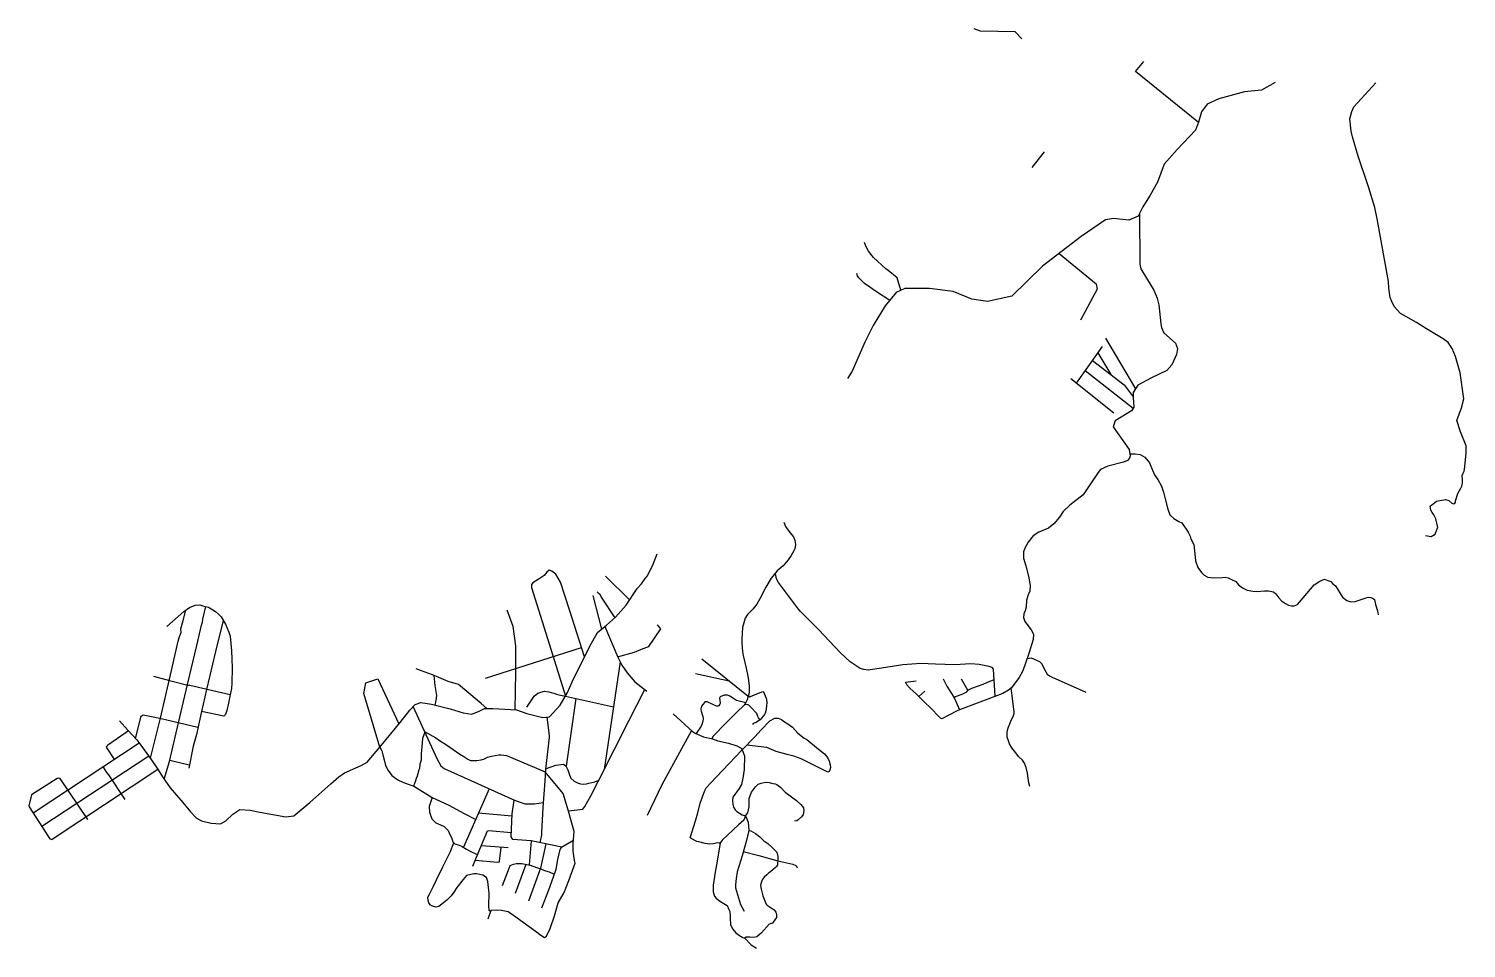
# Model space of a CAD drawing. Header units: millimetres. Extents: x 335238 to 340737, y 7369216 to 7372735.
import ezdxf

# ---------------------------------------------------------------- set-up
doc = ezdxf.new("R2010")
doc.units = ezdxf.units.MM
for name, color, linetype in [('AVENIDA VITOR BRECHERET - 30_12_20 - etapa 02 - DJI_0023', 7, 'Continuous'), ('AVENIDA ÂNGEKO DEMACHI - 30_12_20 - etapa 01 - DJI_0004', 7, 'Continuous'), ('ESTRADA GALVÃO - 30_12_20 - etapa 01  - DJI_0028', 7, 'Continuous'), ('ESTRADA GALVÃO BUENO - etapa 02 - DJI_0001 - DJI_0002', 7, 'Continuous'), ('ESTRADA JOSÉ MOURA - 30_12_20 - etapa 01 - DJI_0041', 7, 'Continuous'), ('ESTRADA MARCO POLO - 30_12_20 - etapa 01 - DJI_0031 - DJI_0032 - DJI_0033', 7, 'Continuous'), ('IRMÃ DOROTHY STANG - 30_12_20 - DJI_0136 - etapa 03', 7, 'Continuous'), ('MARIA ENCARNAÇÃO NUTE - 30_12_20 - etapa 04 - DJI_0032', 7, 'Continuous'), ('MCT - AVENIDA VENÂNCIA TOMÁS DE AQUINO', 7, 'Continuous'), ('MCT - RUA BOA VISTA', 7, 'Continuous'), ('MCT - RUA CANADÁ', 7, 'Continuous'), ('MCT - RUA JOÃO ANTUNES', 7, 'Continuous'), ('MCT - RUA NOVA YORQUE', 7, 'Continuous'), ('MCT - RUA PARAÍBA', 7, 'Continuous'), ('MCT - RUA TIBAGI', 7, 'Continuous'), ('MCT - TV. DAS GOIABEIRAS', 7, 'Continuous'), ('MCT - ÚNA', 7, 'Continuous'), ('PASSAGEM INÊS DE ARAÚJO - 30_12_20 - etapa 01 - DJI_0038', 7, 'Continuous'), ('RUA ACRE - 31_12_20 - MAVIC - DJI_0161', 7, 'Continuous'), ('RUA ACRISIATAS - 30_12_20 - etapa 04 - DJI_0013', 7, 'Continuous'), ('RUA AMABILE MASSINI ORTEGA - 30_12_20 - etapa 04 - DJI_0004', 7, 'Continuous'), ('RUA AMÁBILE GRASIOTIN GRASSIOTTO - 30_12_20 - etapa 02 - DJI_0017', 7, 'Continuous'), ('RUA ANITA MALFATTI - 30_12_20 - etapa 02 - DJI_0019', 7, 'Continuous'), ('RUA ANTONIA MARIA SALATIEL - 30_12_20 - etapa 01 - DJI_0009', 7, 'Continuous'), ('RUA ARACATI - 30_12_20 - etapa 02 - DJI_0022', 7, 'Continuous'), ('RUA ASSUMPTA SABATINI ROSSI - 30_12_20 - etapa 01 - DJI_0024', 7, 'Continuous'), ('RUA AUGUSTO VENTURINI - 30_12_20 - etapa 01 - DJI_0039', 7, 'Continuous'), ('RUA BELA VISTA - 30_12_20 - etapa 03 - DJI_0120 - DJI_0123', 7, 'Continuous'), ('RUA CANAÃ - 30_12_20 - etapa 04 - DJI_0012', 7, 'Continuous'), ('RUA CAPIVARI - 30_12_20 - etapa 03 - DJI_0141', 7, 'Continuous'), ('RUA CARMEN MIRANDA - 30_12_20 - etapa 02 - DJI_0021', 7, 'Continuous'), ('RUA CASSIANO RICARDO - 30_12_20 - etapa 03 - DJI_0139', 7, 'Continuous'), ('RUA CEARÁ MIRIM - 31_12_20 - MAVIC - DJI_0153', 7, 'Continuous'), ('RUA CORREIA - 30_12_20 - etapa 03 - DJI_0115', 7, 'Continuous'), ('RUA COTEGIPE - 31_12_20 - MAVIC - DJI_0147', 7, 'Continuous'), ('RUA CURITIBA - 30_12_20 - etapa 03 - DJI_0117', 7, 'Continuous'), ('RUA DA FONTE - 30_12_20 - etapa 03 - DJI_0118', 7, 'Continuous'), ('RUA DAS AROEIRAS - 30_12_20 - etapa 04 - DJI_0031 - DJI_0032 - DJI_0033', 7, 'Continuous'), ('RUA DEOCLÉCIO ALVES MOREIRA - 31_12_20 - MAVIC - DJI_0158', 7, 'Continuous'), ('RUA DO SOL NASCENTE - 30_12_20 - etapa 03 - DJI_0121', 7, 'Continuous'), ('RUA DUAS PITANGUEIRAS - 30_12_20 - etapa 04 - DJI_0030', 7, 'Continuous'), ('RUA FERNANDO PESSOA - 30_12_20 - etapa 03 - DJI_0138', 7, 'Continuous'), ('RUA FLORESTAL - 31_12_20 - MAVIC - DJI_0159', 7, 'Continuous'), ('RUA FLÓRIDA - 30_12_20 - etapa 03 - DJI_0128', 7, 'Continuous'), ('RUA FRANCISCO AFONSO RIGUEIRA - 30_12_20 - etapa 04 - DJI_0029', 7, 'Continuous'), ('RUA GALATAS - 30_12_20 - etapa 04 - DJI_0011', 7, 'Continuous'), ('RUA GINÉS GONSALES - 30_12_20  - etapa 04 - DJI_0027', 7, 'Continuous'), ('RUA GIUSEPPE VENTURINE - 30_12_20 - etapa 01 - DJI_0020', 7, 'Continuous'), ('RUA GOIÂNIA - 31_12_20 - MAVIC - DJI_0151', 7, 'Continuous'), ('RUA GUARAPUAVA - 30_12_20 - etapa 03 - DJI_0123', 7, 'Continuous'), ('RUA GÁLATAS ( 2) - 30_12_20 - etapa 04 - DJI_0016', 7, 'Continuous'), ('RUA GÊNESIS - 30_12_20 - etapa 04 - DJI_0010', 7, 'Continuous'), ('RUA IRATI - 30_12_20 - etapa 03 - DJI_0112', 7, 'Continuous'), ('RUA ITAIPÚ - 31_12_20 - MAVIC - DJI_0150', 7, 'Continuous'), ('RUA ITARANÉ - 30_12_20 - etapa 03 - DJI_0116', 7, 'Continuous'), ('RUA JANDIR CARVALHO LANES - 30_12_20 - etapa 04 - DJI_0033', 7, 'Continuous'), ('RUA JOANA SANTANA - 30_12_20 - etapa 03 - DJI_0135', 7, 'Continuous'), ('RUA JOSÉ CARDOSO - 30_12_20 - etapa 04 - DJI_0003', 7, 'Continuous'), ('RUA JOSÉ DE OLIVEIRA - 30_12_20 - etapa 02 - DJI_0020', 7, 'Continuous'), ('RUA JOSÉ MARTINS FERNANDES - 31_12_20 - MAVIC - DJI_0162', 7, 'Continuous'), ('RUA JOÃO SALDANHA - 30_12_20 - etapa 04 - DJI_0005', 7, 'Continuous'), ('RUA JURUÁ - 31_12_20 - MAVIC - DJI_0160', 7, 'Continuous'), ('RUA JÚPITER - 30_12_20 - etapa 01 - DJI_0037', 7, 'Continuous'), ('RUA LOS ANGELES - 30_12_20 - etapa 03 - DJI_0129', 7, 'Continuous'), ('RUA LUÍS VAZ DE CAMÕES - 30_12_20 - etapa 03 - DJI_0134', 7, 'Continuous'), ('RUA MANAUS - 31_12_20 - MAVIC - DJI_0154 - DJI_155', 7, 'Continuous'), ('RUA MARICÁ - 30_12_20 - etapa 03 - DJI_0142', 7, 'Continuous'), ('RUA MARINGÁ - 30_12_20 - etapa 03 - DJI_0119', 7, 'Continuous'), ('RUA MARTE - 30_12_20 - etapa 01 - DJI_0034', 7, 'Continuous'), ('RUA MATO GROSSO - 31_12_20 - MAVIC - DJI_0148', 7, 'Continuous'), ('RUA MERCÚRIO - 30_12_20 - etapa 01 - DJI_0035', 7, 'Continuous'), ('RUA MIAMI - 30_12_20 - etapa 03 - DJI_0130', 7, 'Continuous'), ('RUA MIRACEMA -30_12_20 - DJI_0141 - etapa 03', 7, 'Continuous'), ('RUA NETUNO - 30_12_20 - etapa 01 - DJI_0036', 7, 'Continuous'), ('RUA NITERÓI - 30_12_20 - etapa 03 - DJI_0140', 7, 'Continuous'), ('RUA OCTAVIO EDGAR DE OLIVEIRA - 30_12_20 - etapa 04 - DJI_0007', 7, 'Continuous'), ('RUA PABLO NERUDA  -30_12_20 - etapa 02 - DJI_0018', 7, 'Continuous'), ('RUA PARANAGUÁ - 30_12_20 - etapa 03 - DJI_0125', 7, 'Continuous'), ('RUA PAULO MORANDO - 30_12_20 - etapa 04 - DJI_0008', 7, 'Continuous'), ('RUA PONTA GROSSA - 30_12_20 - etapa 03 - DJI_0122', 7, 'Continuous'), ('RUA PROFESSOR CLAUDEMIR GOMES DO VALE - 30_12_20 - etapa 04 - DJI_0006', 7, 'Continuous'), ('RUA ROMANOS - 30_12_20 - etapa 04 - DJI_0014', 7, 'Continuous'), ('RUA RUBENS MARTINS - 30_12_20 - etapa 04 - DJI_0009', 7, 'Continuous'), ('RUA SALMOS - 30_12_20 - etapa 04 - DJI_0017', 7, 'Continuous'), ('RUA SERVIDÃO PARTICULAR - 30_12_20 - etapa 01 - DJI_0029', 7, 'Continuous'), ('RUA SIMON BOLIVAR - 31_12_20 - MAVIC - DJI_0157', 7, 'Continuous'), ('RUA TAVÁRES - 30_12_20 - etapa 03 - DJI_0114', 7, 'Continuous'), ('RUA VÊNUS - 30_12_20 - etapa 01 - DJI_0040', 7, 'Continuous'), ('RUA ZURIQUE - 30_12_20 - etapa 03 - DJI_0131', 7, 'Continuous'), ('RUA ÚNA - 30_12_20 - etapa 03 -  DJI_0113', 7, 'Continuous'), ('TV SOSSEGO - 30_12_20 - etapa 01 - DJI_0030', 7, 'Continuous')]:
    doc.layers.add(name, color=color, linetype=linetype)

msp = doc.modelspace()

# ---------------------------------------------------------------- linework, layer by layer
at = {"layer": 'AVENIDA VITOR BRECHERET - 30_12_20 - etapa 02 - DJI_0023'}
msp.add_lwpolyline([(337290.7, 7370180.3), (337474.7, 7370139.3)], dxfattribs=at)
at = {"layer": 'AVENIDA ÂNGEKO DEMACHI - 30_12_20 - etapa 01 - DJI_0004'}
msp.add_lwpolyline([(340581.8, 7370794.7), (340602.5, 7370790.9), (340618.2, 7370800.2), (340627.7, 7370824), (340628.7, 7370826.4), (340620.7, 7370859.1), (340613.1, 7370874.4), (340606.8, 7370883.6), (340602.1, 7370892.2), (340599.2, 7370907.3), (340600.4, 7370909.1), (340603.8, 7370911.7), (340623.3, 7370926.7), (340637.6, 7370929.5), (340657.6, 7370933.2), (340670.5, 7370929.8), (340682.6, 7370918.9), (340689.6, 7370916.2), (340693.3, 7370918.9), (340695.6, 7370922.4), (340696.4, 7370927.5), (340705, 7370956.6), (340716.7, 7370975.9), (340720.6, 7370983.6), (340721.2, 7370989.2), (340722.3, 7370996.6), (340722.9, 7371008.1), (340721.9, 7371025.2), (340725.9, 7371033.9), (340729.3, 7371041), (340730.8, 7371047.5), (340737.1, 7371110.2), (340737.1, 7371137.8), (340715, 7371192.1), (340700.5, 7371234.9), (340718.7, 7371284.1), (340727.5, 7371317.7), (340713.9, 7371417.5), (340696.4, 7371479.8), (340683.5, 7371510.3), (340668, 7371534.1), (340648.2, 7371547.7), (340585.1, 7371586.5), (340547.2, 7371610.9), (340486.1, 7371645.3), (340461.4, 7371671.2), (340452.1, 7371691), (340446.7, 7371705.8), (340441.6, 7371741.5), (340439.9, 7371767.4), (340397.3, 7372001.4), (340387.1, 7372050.7), (340363.7, 7372129.5), (340323.9, 7372247.3), (340302.6, 7372320.7), (340296.4, 7372342.9), (340292.1, 7372390.4), (340299.6, 7372417.6), (340307.5, 7372436.3), (340391.7, 7372527.1)], dxfattribs=at)
at = {"layer": 'ESTRADA GALVÃO - 30_12_20 - etapa 01  - DJI_0028'}
for points in [[(339487, 7372027.6), (339482.2, 7372017.9), (339446.7, 7372001.8), (339387.8, 7372008.5), (339357.2, 7372003.7), (339264.5, 7371939.1), (339116.6, 7371826.4), (338998.7, 7371711.6), (338905.3, 7371690.5), (338845.6, 7371700.2), (338774.3, 7371729.5), (338683.8, 7371741.1), (338589.6, 7371740.2), (338556.3, 7371725.6), (338514.3, 7371673.7), (338468.1, 7371599.1), (338436.5, 7371534.7), (338388, 7371423.8), (338369.9, 7371396.6)], [(337143.6, 7370138), (337171.1, 7370180), (337184.8, 7370191.4), (337196.4, 7370195.5), (337211.2, 7370198.9), (337227.5, 7370197.3), (337236.5, 7370194.1), (337246.8, 7370191.4), (337256.2, 7370187.9), (337265.6, 7370185.9), (337290.7, 7370180.3)]]:
    msp.add_lwpolyline(points, dxfattribs=at)
at = {"layer": 'ESTRADA GALVÃO BUENO - etapa 02 - DJI_0001 - DJI_0002'}
msp.add_lwpolyline([(335585.1, 7370085.6), (335616.6, 7370049.8), (335650.9, 7370012.7), (335662.2, 7369998.1), (335706.4, 7369938.5), (335732.3, 7369897.9), (335749.4, 7369872), (335778.8, 7369830), (335826.7, 7369773.8), (335856.1, 7369737.5), (335878.5, 7369715), (335898, 7369703.8), (335935.8, 7369694.1), (335970.6, 7369691.2), (335991.4, 7369703.2), (336018.1, 7369729.1), (336044.9, 7369746.3), (336084.3, 7369744), (336121.6, 7369737), (336221.3, 7369718), (336251.7, 7369722.2), (336312.9, 7369773.5), (336392.8, 7369844.6), (336424.3, 7369871.4), (336446.2, 7369886.6), (336509.4, 7369914.7), (336532.8, 7369927.8), (336580.4, 7369985.1), (336658.2, 7370079.8), (336658.2, 7370079.8), (336695.7, 7370126.9), (336716.3, 7370148.4), (336738.2, 7370156.6), (336777.9, 7370150.2), (336850.1, 7370132.1), (336899.7, 7370116.6), (336933.1, 7370111.3), (336960.4, 7370123.1), (336981.8, 7370132.9), (337013.2, 7370132.5), (337036.6, 7370131.9), (337103.3, 7370127.4), (337142.9, 7370114.4), (337204.3, 7370098.8), (337230.3, 7370100.8), (337270.4, 7370145.5), (337298.6, 7370194), (337316.1, 7370235.8), (337384, 7370371.5), (337413.4, 7370424.6), (337448.4, 7370452.2), (337482.3, 7370482.1), (337523.5, 7370529), (337564.8, 7370592.9), (337581.5, 7370610.4), (337595.9, 7370631.3), (337604.8, 7370640.8), (337626.5, 7370685), (337641.5, 7370724.9)], dxfattribs=at)
at = {"layer": 'ESTRADA JOSÉ MOURA - 30_12_20 - etapa 01 - DJI_0041'}
msp.add_lwpolyline([(339449.8, 7371107.5), (339470.7, 7371107.6), (339490.1, 7371105.4), (339507.6, 7371095.3), (339524.8, 7371073.6), (339536.5, 7371045), (339544.4, 7371027.5), (339556.8, 7371009.6), (339570.9, 7370984.4), (339579.5, 7370961.6), (339585.2, 7370935.6), (339595.7, 7370895.9), (339603.2, 7370874.5), (339618.7, 7370860), (339637.3, 7370849.1), (339649.1, 7370843.6), (339673.6, 7370808), (339681, 7370792.1), (339683.9, 7370782.1), (339695.4, 7370760.9), (339699.8, 7370712.4), (339701.9, 7370698.9), (339710.7, 7370673), (339724.1, 7370653.3), (339734.9, 7370643.4), (339749, 7370636.1), (339759.4, 7370634.7), (339770.5, 7370632.8), (339804.3, 7370633.9), (339814.5, 7370635.2), (339826.7, 7370632.8), (339836.2, 7370628.7), (339855.7, 7370619.2), (339865.7, 7370606.6), (339881.2, 7370595.3), (339899, 7370585.8), (339920.1, 7370582.2), (339938.8, 7370581.1), (339951.6, 7370582.4), (339965.5, 7370583.2), (339980.7, 7370584), (339999.9, 7370579.3), (340008.4, 7370572.3), (340019.6, 7370556.2), (340030, 7370545.7), (340045.2, 7370535.6), (340057.1, 7370529.2), (340068.8, 7370525.9), (340078.5, 7370526.1), (340091, 7370530.9), (340099.2, 7370539.8), (340155.3, 7370606.6), (340176.8, 7370621), (340194.9, 7370627.8), (340207.4, 7370623), (340218.5, 7370618.9), (340225.3, 7370611.3), (340236.7, 7370602.4), (340264, 7370558.7), (340280.1, 7370546.6), (340295.3, 7370541.4), (340312.4, 7370542.2), (340327.5, 7370547.2), (340343, 7370552.9), (340361.5, 7370558.7), (340371.5, 7370558.4), (340380.9, 7370554.7), (340386.4, 7370549.7), (340390.4, 7370531.7), (340397.1, 7370506.8), (340400, 7370491.7)], dxfattribs=at)
at = {"layer": 'ESTRADA MARCO POLO - 30_12_20 - etapa 01 - DJI_0031 - DJI_0032 - DJI_0033'}
for points in [[(340005.9, 7372528.4), (339953.6, 7372499.3), (339888.7, 7372492.6), (339790.6, 7372466.1), (339746.1, 7372445.8), (339724.4, 7372416.4), (339713.1, 7372377.7), (339700.8, 7372346.4), (339631.7, 7372272.3), (339581.3, 7372216.2), (339556.5, 7372147.4), (339528.1, 7372097.4), (339499.7, 7372053.2), (339487, 7372027.6)], [(339487, 7372027.6), (339488.6, 7371834), (339492.1, 7371815.7), (339513.9, 7371780.2), (339542, 7371734), (339554.9, 7371703.2), (339561.1, 7371678.1), (339568.2, 7371605), (339571.3, 7371591.2), (339580.6, 7371570.7), (339624.2, 7371530.8), (339632.1, 7371510.5), (339628.5, 7371488.5), (339611.1, 7371448.2), (339591.6, 7371426.5), (339533.1, 7371399.1), (339480.5, 7371370.5), (339463.3, 7371342.2), (339462.7, 7371323.3), (339465.9, 7371287), (339457, 7371272.7), (339393.5, 7371234.4), (339386.7, 7371210.5), (339447.1, 7371124.8), (339450.9, 7371100.2), (339448.4, 7371091.8), (339441.8, 7371082.3), (339426, 7371076.3), (339365.5, 7371060.7), (339337.6, 7371047.4), (339328.6, 7371036.9), (339297.2, 7370989.5), (339271.9, 7370950.4), (339220.5, 7370911.3), (339195.3, 7370887.1), (339180.7, 7370865.8), (339159.5, 7370839.5), (339138.5, 7370823.4), (339101.6, 7370807.7), (339079.9, 7370794), (339060.5, 7370769.5), (339048.2, 7370747.1), (339043.8, 7370732.5), (339043.3, 7370708.1), (339051.7, 7370679.2), (339063, 7370639.3), (339069.1, 7370604), (339067.7, 7370581.6), (339061.2, 7370568.3), (339054.2, 7370547.9), (339054.1, 7370521.1), (339049.5, 7370506.7), (339045.1, 7370495.1), (339043.7, 7370480.8), (339047.9, 7370465.9), (339073, 7370433.7), (339081.1, 7370418.2), (339080.6, 7370396.8), (339063.6, 7370343.1), (339051.5, 7370306.4), (339040.8, 7370277.4), (339026.2, 7370252.1), (338997.6, 7370212.2)], [(339067, 7369834.2), (339063.8, 7369849), (339060.9, 7369866.3), (339058.4, 7369885.6), (339053.5, 7369907.1), (339046.9, 7369924), (339039.4, 7369935.5), (339024.6, 7369950), (339014, 7369963.6), (338998.7, 7369982), (338989.9, 7369998.1), (338985.5, 7370009.1), (338981.3, 7370023.8), (338980.9, 7370036.3), (338981.2, 7370043.1), (338985.2, 7370059.2), (338991.2, 7370074.7), (338996.5, 7370088.1), (339003.3, 7370102.2), (339007.8, 7370114.5), (339007.8, 7370122), (339005.4, 7370139), (339002.5, 7370161), (338999.8, 7370180.5), (338999, 7370192.8), (338996.4, 7370211.3)]]:
    msp.add_lwpolyline(points, dxfattribs=at)
at = {"layer": 'IRMÃ DOROTHY STANG - 30_12_20 - DJI_0136 - etapa 03'}
msp.add_lwpolyline([(337412.5, 7370579.7), (337414.5, 7370576.8), (337420.8, 7370571.5), (337425.9, 7370563.4), (337427.3, 7370559.2), (337479.4, 7370479.7)], dxfattribs=at)
at = {"layer": 'MARIA ENCARNAÇÃO NUTE - 30_12_20 - etapa 04 - DJI_0032'}
msp.add_lwpolyline([(338997.6, 7370212.2), (338986.5, 7370202.9), (338964.5, 7370191.1), (338866.3, 7370153.9), (338798.4, 7370127.5), (338787.3, 7370122.3), (338731.4, 7370094.1)], dxfattribs=at)
at = {"layer": 'MCT - AVENIDA VENÂNCIA TOMÁS DE AQUINO'}
msp.add_lwpolyline([(338448.6, 7370280.4), (338432.6, 7370282), (338418.1, 7370286.3), (338380.7, 7370312.3), (338343.3, 7370346.6), (338259.1, 7370434.9), (338236, 7370457.9), (338189.7, 7370504.3), (338182, 7370513.4), (338106.3, 7370614.8), (338099.4, 7370626.3), (338096.6, 7370635.1), (338094.2, 7370650.8)], dxfattribs=at)
at = {"layer": 'MCT - RUA BOA VISTA'}
msp.add_lwpolyline([(337219.6, 7370099.7), (337228.3, 7370029.2), (337228, 7370022.6), (337214.1, 7369900.8), (337212.2, 7369855.8), (337204.4, 7369753.7), (337198.7, 7369658.4), (337199.8, 7369649.1), (337193, 7369619.5)], dxfattribs=at)
at = {"layer": 'MCT - RUA CANADÁ'}
msp.add_lwpolyline([(337321.1, 7369628.5), (337273.1, 7369600.4), (337268.6, 7369588), (337259.5, 7369548.9), (337253.9, 7369517.4), (337249.9, 7369506.1), (337225.7, 7369438.4), (337199.4, 7369368.4)], dxfattribs=at)
at = {"layer": 'MCT - RUA JOÃO ANTUNES'}
msp.add_lwpolyline([(338665.8, 7370199.6), (338643.2, 7370178.7)], dxfattribs=at)
at = {"layer": 'MCT - RUA NOVA YORQUE'}
msp.add_lwpolyline([(337277.1, 7369602.7), (337159.9, 7369626.1), (337089.4, 7369632.1)], dxfattribs=at)
at = {"layer": 'MCT - RUA PARAÍBA'}
msp.add_lwpolyline([(337966.1, 7369973.7), (338016.3, 7370025.9), (338038.6, 7370050.8), (338072.9, 7370085.7), (338091.5, 7370096.4), (338104.9, 7370096.1), (338117.6, 7370091.2), (338125.4, 7370084.8), (338141.5, 7370074), (338159.1, 7370061.8), (338179.5, 7370039.2), (338204.6, 7370019.2), (338213.9, 7370014.9), (338258.6, 7369976.9), (338282.3, 7369959.3), (338293.3, 7369946.1), (338299.7, 7369931.8), (338303.1, 7369918), (338304.3, 7369907.6), (338302.6, 7369898.2), (338299.9, 7369892.2), (338294.6, 7369890)], dxfattribs=at)
at = {"layer": 'MCT - RUA TIBAGI'}
msp.add_lwpolyline([(336780.6, 7369792.7), (336769.6, 7369758.5), (336770.2, 7369735.8), (336780.1, 7369710.8), (336794.5, 7369695.8), (336813.1, 7369688.2), (336826.9, 7369681), (336841.9, 7369666.6), (336846, 7369657.6), (336856, 7369635.2), (336860.3, 7369623.1), (336867.7, 7369615), (336884.8, 7369610.3), (336896, 7369605.5), (336912.2, 7369595), (336923.9, 7369588.9), (336955.2, 7369573.2)], dxfattribs=at)
at = {"layer": 'MCT - TV. DAS GOIABEIRAS'}
msp.add_lwpolyline([(338804.6, 7370246.7), (338829.8, 7370202.1)], dxfattribs=at)
at = {"layer": 'MCT - ÚNA'}
msp.add_lwpolyline([(336936.8, 7369530), (336951.2, 7369563.6), (336992.8, 7369664.4), (336997.5, 7369665.7), (337083.7, 7369659.2)], dxfattribs=at)
at = {"layer": 'PASSAGEM INÊS DE ARAÚJO - 30_12_20 - etapa 01 - DJI_0038'}
msp.add_lwpolyline([(339356.7, 7371550.3), (339471.7, 7371356.1)], dxfattribs=at)
at = {"layer": 'RUA ACRE - 31_12_20 - MAVIC - DJI_0161'}
msp.add_lwpolyline([(337917.1, 7370237.7), (337787.8, 7370266)], dxfattribs=at)
at = {"layer": 'RUA ACRISIATAS - 30_12_20 - etapa 04 - DJI_0013'}
for points in [[(335697.4, 7369950.6), (335287.8, 7369681.4)], [(335248.1, 7369802.4), (335237.6, 7369760.9), (335238.6, 7369757.2), (335313.3, 7369642.2), (335318.4, 7369633.9), (335327.4, 7369632.2)]]:
    msp.add_lwpolyline(points, dxfattribs=at)
at = {"layer": 'RUA AMABILE MASSINI ORTEGA - 30_12_20 - etapa 04 - DJI_0004'}
msp.add_lwpolyline([(335981.3, 7370470.3), (335952.1, 7370351.7), (335917.4, 7370206.4), (335898.9, 7370121.6), (335878.8, 7370034.2), (335866.7, 7369989.3), (335849.5, 7369904.5)], dxfattribs=at)
at = {"layer": 'RUA AMÁBILE GRASIOTIN GRASSIOTTO - 30_12_20 - etapa 02 - DJI_0017'}
msp.add_lwpolyline([(337330.6, 7370171.4), (337293, 7369911.9)], dxfattribs=at)
at = {"layer": 'RUA ANITA MALFATTI - 30_12_20 - etapa 02 - DJI_0019'}
msp.add_lwpolyline([(337302.5, 7369741.9), (337357.9, 7369748.4), (337365.2, 7369758.7), (337388.5, 7369799), (337415.8, 7369853.7), (337477.3, 7369974.6), (337532.9, 7370085.4), (337595.1, 7370206)], dxfattribs=at)
at = {"layer": 'RUA ANTONIA MARIA SALATIEL - 30_12_20 - etapa 01 - DJI_0009'}
msp.add_lwpolyline([(339122.6, 7372263.8), (339075.2, 7372203.4)], dxfattribs=at)
at = {"layer": 'RUA ARACATI - 30_12_20 - etapa 02 - DJI_0022'}
msp.add_lwpolyline([(337499.8, 7370312), (337439.1, 7369899.5)], dxfattribs=at)
at = {"layer": 'RUA ASSUMPTA SABATINI ROSSI - 30_12_20 - etapa 01 - DJI_0024'}
msp.add_lwpolyline([(339037.1, 7372695.6), (339011.5, 7372722.9), (338879.1, 7372724.8), (338854.9, 7372734.7)], dxfattribs=at)
at = {"layer": 'RUA AUGUSTO VENTURINI - 30_12_20 - etapa 01 - DJI_0039'}
msp.add_lwpolyline([(339179.4, 7371874), (339321.4, 7371758.5), (339325.6, 7371738), (339261.8, 7371619.5)], dxfattribs=at)
at = {"layer": 'RUA BELA VISTA - 30_12_20 - etapa 03 - DJI_0120 - DJI_0123'}
msp.add_lwpolyline([(337189.6, 7369271.2), (337210.4, 7369256.4), (337218.4, 7369261.2), (337231.9, 7369291.2), (337249.1, 7369340.2), (337263.4, 7369389), (337286.3, 7369428.8), (337303.6, 7369474.3), (337327.5, 7369541.1), (337325.8, 7369551.6), (337320.2, 7369587.7), (337320, 7369616.6), (337324.1, 7369662.9), (337303.1, 7369740.5), (337282.1, 7369807.6), (337213.7, 7369891.2)], dxfattribs=at)
at = {"layer": 'RUA CANAÃ - 30_12_20 - etapa 04 - DJI_0012'}
msp.add_lwpolyline([(335660.5, 7370000), (335254.5, 7369732.7)], dxfattribs=at)
at = {"layer": 'RUA CAPIVARI - 30_12_20 - etapa 03 - DJI_0141'}
msp.add_lwpolyline([(336580.4, 7369985.1), (336519.6, 7370191.1), (336527.8, 7370231.9), (336572.8, 7370246.2), (336626.5, 7370131.4), (336653.8, 7370074.4)], dxfattribs=at)
at = {"layer": 'RUA CARMEN MIRANDA - 30_12_20 - etapa 02 - DJI_0021'}
msp.add_lwpolyline([(337490.4, 7370330.3), (337555.3, 7370348.3), (337588, 7370363.2), (337609.9, 7370370.6), (337656.3, 7370437.7), (337642.5, 7370453)], dxfattribs=at)
at = {"layer": 'RUA CASSIANO RICARDO - 30_12_20 - etapa 03 - DJI_0139'}
msp.add_lwpolyline([(336984.8, 7370249.8), (337352.6, 7370366.9)], dxfattribs=at)
at = {"layer": 'RUA CEARÁ MIRIM - 31_12_20 - MAVIC - DJI_0153'}
msp.add_lwpolyline([(338294.6, 7369890), (338192.4, 7369940.7), (338165.2, 7369950.2), (338138.6, 7369956.8), (338096.7, 7369968.2), (338060.7, 7369984), (337984.7, 7369993.1)], dxfattribs=at)
at = {"layer": 'RUA CORREIA - 30_12_20 - etapa 03 - DJI_0115'}
msp.add_lwpolyline([(337071.3, 7369599.3), (336969.5, 7369607.9)], dxfattribs=at)
at = {"layer": 'RUA COTEGIPE - 31_12_20 - MAVIC - DJI_0147'}
for points in [[(337992, 7369666.5), (337999.9, 7369664.7), (338018.1, 7369655.1), (338034.8, 7369642), (338049.5, 7369626.5), (338065.5, 7369616.1), (338081, 7369602.1), (338093.5, 7369590.3), (338099.9, 7369583.4), (338103.7, 7369566.8), (338102.9, 7369549.8), (338102.7, 7369542), (338102.5, 7369535.2), (338098.9, 7369528.6), (338094, 7369524.1), (338086.1, 7369517.4), (338075, 7369508.5), (338069.1, 7369504.5), (338061.6, 7369496.8), (338050.9, 7369488), (338043.9, 7369477.8), (338038.9, 7369461.8), (338037.3, 7369455.3), (338039.5, 7369441.6), (338045.5, 7369416), (338058.7, 7369384.6), (338062.9, 7369380.4), (338089.5, 7369362.3), (338095.7, 7369353.5), (338098.8, 7369343.9), (338098.4, 7369333.1), (338085.5, 7369316), (338083.3, 7369312.1), (338070.4, 7369307.3), (338040.4, 7369274.5), (338023.6, 7369259.8), (338011.8, 7369256.8), (337995.7, 7369258.4), (337981.7, 7369258.4), (337977, 7369254.7)], [(337883.1, 7369619.5), (337871.2, 7369549.4), (337863.6, 7369506.7), (337855.9, 7369457), (337856, 7369430.9), (337860.7, 7369415.5), (337866, 7369408.4), (337877, 7369399.9), (337890.8, 7369390.5), (337909.4, 7369378.7), (337916.4, 7369364.3), (337920.2, 7369355.7), (337921.5, 7369339), (337920.6, 7369329.7), (337922.7, 7369305.9), (337929.6, 7369290.4), (337942.4, 7369274.8), (337956.8, 7369264), (337970, 7369256.8), (337977, 7369254.7), (338001.5, 7369228.2), (338022.1, 7369215.5)]]:
    msp.add_lwpolyline(points, dxfattribs=at)
at = {"layer": 'RUA CURITIBA - 30_12_20 - etapa 03 - DJI_0117'}
msp.add_lwpolyline([(336580.4, 7369985.1), (336588, 7369971.5), (336592.7, 7369955.7), (336597.5, 7369936.1), (336601.8, 7369915.5), (336613, 7369896.2), (336627.1, 7369876.2), (336649.9, 7369860), (336668.7, 7369851.3), (336713, 7369834.4), (336781.2, 7369792.2), (336844.7, 7369763.8), (336903.6, 7369730.7), (336947.9, 7369708.8)], dxfattribs=at)
at = {"layer": 'RUA DA FONTE - 30_12_20 - etapa 03 - DJI_0118'}
msp.add_lwpolyline([(336752.8, 7370042), (336744.1, 7370018.9), (336742.3, 7370002.1), (336738.3, 7369959.6), (336738.3, 7369935.1), (336734, 7369919.9), (336732.2, 7369904), (336730.3, 7369898.3), (336727.7, 7369889.4), (336725.6, 7369882.8), (336723.4, 7369874.6), (336720.3, 7369865.3), (336717.6, 7369856.1), (336709.8, 7369835.6)], dxfattribs=at)
at = {"layer": 'RUA DAS AROEIRAS - 30_12_20 - etapa 04 - DJI_0031 - DJI_0032 - DJI_0033'}
msp.add_lwpolyline([(338777.5, 7370175), (338783.4, 7370179.3), (338808.6, 7370187.8), (338818.2, 7370192.5), (338826.3, 7370197.3), (338829.8, 7370202.1), (338832.6, 7370205.2), (338845.8, 7370210.5), (338889.4, 7370226.7), (338902.8, 7370233.2), (338931, 7370243.7)], dxfattribs=at)
at = {"layer": 'RUA DEOCLÉCIO ALVES MOREIRA - 31_12_20 - MAVIC - DJI_0158'}
msp.add_lwpolyline([(337980.4, 7370154.2), (337944.7, 7370163.4), (337929.4, 7370173.8), (337916.8, 7370181.2), (337910.4, 7370183.6), (337904.1, 7370184.4), (337898.3, 7370184.5), (337883, 7370178.3), (337879.7, 7370172.9), (337882.5, 7370155.3), (337882.2, 7370152.1), (337881.4, 7370149.2), (337878, 7370143.2), (337874.5, 7370141.5), (337868.8, 7370142.3), (337835.1, 7370157.5), (337832.5, 7370158.4), (337828.9, 7370158.9), (337826.8, 7370158.9), (337824.7, 7370158.2), (337822.7, 7370156.3), (337811.9, 7370141.7), (337810.1, 7370137.1), (337809.4, 7370132.3), (337809.2, 7370127.8), (337809.6, 7370123.1), (337815, 7370106.1), (337816.4, 7370102.3), (337817.5, 7370094.4), (337816.2, 7370085), (337812.6, 7370071.9), (337809.5, 7370065), (337791.2, 7370037.4)], dxfattribs=at)
at = {"layer": 'RUA DO SOL NASCENTE - 30_12_20 - etapa 03 - DJI_0121'}
msp.add_lwpolyline([(337159.2, 7369626.1), (337152.3, 7369534.8)], dxfattribs=at)
at = {"layer": 'RUA DUAS PITANGUEIRAS - 30_12_20 - etapa 04 - DJI_0030'}
msp.add_lwpolyline([(338735.8, 7370246.4), (338750.3, 7370218), (338776.6, 7370176.8), (338786.3, 7370158), (338798.2, 7370127.4)], dxfattribs=at)
at = {"layer": 'RUA FERNANDO PESSOA - 30_12_20 - etapa 03 - DJI_0138'}
msp.add_lwpolyline([(337160.4, 7370596.5), (337242.3, 7370336.6), (337290.7, 7370180.3)], dxfattribs=at)
at = {"layer": 'RUA FLORESTAL - 31_12_20 - MAVIC - DJI_0159'}
for points in [[(337990.7, 7370182.2), (337996.1, 7370178.2), (337999.1, 7370178.6), (338029.1, 7370191.3), (338039.3, 7370196), (338045.9, 7370197.9), (338048.3, 7370196.5), (338058.9, 7370172.2), (338060.1, 7370166.9), (338060.7, 7370157.9), (338060, 7370142.3), (338058.1, 7370124.8), (338055.1, 7370115.4), (338053, 7370110.8), (338035.9, 7370090.3), (338029.3, 7370097.1), (338026.7, 7370102.7), (338022.8, 7370113.5), (337999.4, 7370139.7), (337992.2, 7370146.4), (337989.3, 7370147.6), (337977, 7370148.3)], [(338035.9, 7370090.3), (338030, 7370085.5), (338020, 7370079.9), (338008.8, 7370075.8), (338006.3, 7370072.4)]]:
    msp.add_lwpolyline(points, dxfattribs=at)
at = {"layer": 'RUA FLÓRIDA - 30_12_20 - etapa 03 - DJI_0128'}
msp.add_lwpolyline([(337080, 7369532), (337092, 7369537.5), (337104, 7369539.5), (337124.5, 7369539.5), (337142.6, 7369536.6), (337156.4, 7369534.1), (337180, 7369525.2), (337199.7, 7369517.7), (337214.2, 7369511.7), (337228.9, 7369507.6), (337247.6, 7369499.7)], dxfattribs=at)
at = {"layer": 'RUA FRANCISCO AFONSO RIGUEIRA - 30_12_20 - etapa 04 - DJI_0029'}
msp.add_lwpolyline([(338731.4, 7370094.1), (338731.4, 7370094.1), (338726.2, 7370095.6), (338723, 7370098.9), (338686.1, 7370136.6), (338667.2, 7370154.4), (338634.4, 7370187.7), (338608.8, 7370210.7), (338597.5, 7370223.6), (338591.7, 7370233.7), (338632.6, 7370239.1)], dxfattribs=at)
at = {"layer": 'RUA GALATAS - 30_12_20 - etapa 04 - DJI_0011'}
msp.add_lwpolyline([(335522.2, 7369908.9), (335535.3, 7369888), (335543.2, 7369879.4), (335605.4, 7369784.8)], dxfattribs=at)
at = {"layer": 'RUA GINÉS GONSALES - 30_12_20  - etapa 04 - DJI_0027'}
msp.add_lwpolyline([(338935.4, 7370180.1), (338928.2, 7370283.8), (338923.3, 7370290.2), (338911.4, 7370294.1), (338873.1, 7370301.5), (338841.5, 7370303.5), (338780.4, 7370300.5), (338706.8, 7370303), (338650.5, 7370304.9), (338581.8, 7370300.3), (338500.3, 7370287.8), (338456.4, 7370281.1), (338450, 7370280.2), (338448.7, 7370280.4)], dxfattribs=at)
at = {"layer": 'RUA GIUSEPPE VENTURINE - 30_12_20 - etapa 01 - DJI_0020'}
msp.add_lwpolyline([(339712.4, 7372375.8), (339472.3, 7372570.6), (339503.8, 7372609.4)], dxfattribs=at)
at = {"layer": 'RUA GOIÂNIA - 31_12_20 - MAVIC - DJI_0151'}
msp.add_lwpolyline([(337980.3, 7369722.1), (337973.2, 7369706.1), (337953.4, 7369687.3), (337890.2, 7369629.2), (337884.4, 7369620.8), (337878.5, 7369618), (337872.7, 7369618.4), (337856.9, 7369615.4), (337843.4, 7369614.1), (337825, 7369616.6), (337801.2, 7369623.3), (337793.7, 7369624.3), (337787.9, 7369626.1), (337767.7, 7369638.6), (337788.4, 7369703.6), (337797.6, 7369734), (337806.6, 7369770.4), (337823.5, 7369819.9), (337828.6, 7369829.3), (337867.1, 7369869.9), (337917.7, 7369923.2), (337966.1, 7369973.7)], dxfattribs=at)
at = {"layer": 'RUA GUARAPUAVA - 30_12_20 - etapa 03 - DJI_0123'}
msp.add_lwpolyline([(337189.6, 7369271.2), (337091.5, 7369340.7), (337071.4, 7369354.8), (337045.8, 7369360.3), (337025.9, 7369360.9), (337005, 7369360.1), (337005, 7369360.1), (336994.1, 7369326.7)], dxfattribs=at)
at = {"layer": 'RUA GÁLATAS ( 2) - 30_12_20 - etapa 04 - DJI_0016'}
msp.add_lwpolyline([(335350.9, 7369867.1), (335345.9, 7369865.8), (335248.1, 7369802.4)], dxfattribs=at)
at = {"layer": 'RUA GÊNESIS - 30_12_20 - etapa 04 - DJI_0010'}
msp.add_lwpolyline([(335618.7, 7370047.6), (335576.6, 7370017.9), (335540.2, 7369993), (335535.9, 7369989), (335534.4, 7369984.9), (335565.3, 7369937.3)], dxfattribs=at)
at = {"layer": 'RUA IRATI - 30_12_20 - etapa 03 - DJI_0112'}
msp.add_lwpolyline([(337086, 7369720.6), (336958.1, 7369732)], dxfattribs=at)
at = {"layer": 'RUA ITAIPÚ - 31_12_20 - MAVIC - DJI_0150'}
msp.add_lwpolyline([(337971.4, 7369586.1), (338030.4, 7369570.7), (338103.1, 7369549.8), (338161, 7369537.7), (338172, 7369532.3), (338175.3, 7369529.4), (338177.2, 7369523.2)], dxfattribs=at)
at = {"layer": 'RUA ITARANÉ - 30_12_20 - etapa 03 - DJI_0116'}
msp.add_lwpolyline([(336999.5, 7369825.4), (336900.8, 7369602.4)], dxfattribs=at)
at = {"layer": 'RUA JANDIR CARVALHO LANES - 30_12_20 - etapa 04 - DJI_0033'}
msp.add_lwpolyline([(339057.6, 7370324.8), (339072.6, 7370327.1), (339104.1, 7370312.8), (339111.7, 7370305.8), (339128.2, 7370273.7), (339133.2, 7370263.9), (339142.7, 7370258.4), (339153.5, 7370252.5), (339282.3, 7370196.2)], dxfattribs=at)
at = {"layer": 'RUA JOANA SANTANA - 30_12_20 - etapa 03 - DJI_0135'}
msp.add_lwpolyline([(337396, 7370565.6), (337429, 7370437.2)], dxfattribs=at)
at = {"layer": 'RUA JOSÉ CARDOSO - 30_12_20 - etapa 04 - DJI_0003'}
msp.add_lwpolyline([(335765.3, 7370447), (335831.2, 7370504.1), (335852.2, 7370519.6), (335874, 7370528.4), (335891.6, 7370529.5), (335908, 7370525), (335925.3, 7370520.9), (335951.8, 7370504.2), (335964.1, 7370494.1), (335973.3, 7370483.6), (335989.8, 7370456.1), (336003.5, 7370424.8), (336008.4, 7370410.4), (336013.7, 7370353.6), (336014.9, 7370321.7), (336016.3, 7370289.3), (336014.7, 7370230.2), (336012.9, 7370209.8), (336007.7, 7370186.6), (336001.3, 7370153.8), (335995.2, 7370125), (335989.8, 7370109.9), (335983.5, 7370103.2), (335898.9, 7370121.8)], dxfattribs=at)
at = {"layer": 'RUA JOSÉ DE OLIVEIRA - 30_12_20 - etapa 02 - DJI_0020'}
msp.add_lwpolyline([(337441.9, 7370447.1), (337490.8, 7370329.4), (337506.4, 7370299.2), (337527.2, 7370269.6), (337556.9, 7370235.2), (337602.8, 7370200.1)], dxfattribs=at)
at = {"layer": 'RUA JOSÉ MARTINS FERNANDES - 31_12_20 - MAVIC - DJI_0162'}
msp.add_lwpolyline([(338126.5, 7370846.7), (338132.7, 7370830.3), (338149.9, 7370806.3), (338163.7, 7370790.4), (338168.5, 7370776.4), (338170.5, 7370760.7), (338168, 7370744.2), (338164.4, 7370736.6), (338154, 7370719.2), (338143.4, 7370701.6), (338124, 7370679.4), (338101.5, 7370659.5), (338078.3, 7370631.9), (338057.5, 7370597.6), (338034.5, 7370553.1), (338022.9, 7370533), (338008.4, 7370513.9), (337987.4, 7370492.7), (337977.9, 7370478.3), (337973.1, 7370461.6), (337968.7, 7370443.3), (337965.6, 7370398.3), (337965.6, 7370382.2), (337968.8, 7370351.5), (337970.2, 7370335.6), (337982.5, 7370287.7), (337988.1, 7370257), (337991.5, 7370240.3), (337993.9, 7370219), (337993.9, 7370192.9), (337985.9, 7370165.9), (337979.9, 7370153), (337975, 7370145.3), (337946.3, 7370118.7), (337905.1, 7370076.6), (337855.8, 7370026.8), (337851.2, 7370017.9)], dxfattribs=at)
at = {"layer": 'RUA JOÃO SALDANHA - 30_12_20 - etapa 04 - DJI_0005'}
msp.add_lwpolyline([(335755.8, 7369862.8), (335776.7, 7369929.8), (335810.6, 7370078.6), (335845.1, 7370224.6), (335880.8, 7370373.8), (335898.3, 7370451.9), (335902.5, 7370463.9), (335903.1, 7370474.7), (335914.6, 7370523.4)], dxfattribs=at)
at = {"layer": 'RUA JURUÁ - 31_12_20 - MAVIC - DJI_0160'}
msp.add_lwpolyline([(337989.8, 7370179.2), (337812.1, 7370322.1)], dxfattribs=at)
at = {"layer": 'RUA JÚPITER - 30_12_20 - etapa 01 - DJI_0037'}
msp.add_lwpolyline([(339307.4, 7371465.5), (339428.8, 7371371.9), (339462.7, 7371325.4)], dxfattribs=at)
at = {"layer": 'RUA LOS ANGELES - 30_12_20 - etapa 03 - DJI_0129'}
msp.add_lwpolyline([(337050.1, 7369455.7), (337075.4, 7369522.3), (337080, 7369532), (337080, 7369532)], dxfattribs=at)
at = {"layer": 'RUA LUÍS VAZ DE CAMÕES - 30_12_20 - etapa 03 - DJI_0134'}
msp.add_lwpolyline([(337444.3, 7370639.2), (337536.3, 7370548.9)], dxfattribs=at)
at = {"layer": 'RUA MANAUS - 31_12_20 - MAVIC - DJI_0154 - DJI_155'}
for points in [[(337703.4, 7370113.3), (337776.6, 7370045.3), (337790.3, 7370037.8), (337819.5, 7370024.8), (337853.1, 7370017.5), (337873.5, 7370009.4), (337914.2, 7370000), (337946.5, 7369990.1), (337962.8, 7369981.2), (337967.5, 7369975.3)], [(337967.5, 7369975.3), (337976.2, 7369951.7), (337974.7, 7369900.2), (337969.7, 7369866.7), (337964, 7369842.9), (337955.6, 7369827.6), (337931.6, 7369793.7), (337930, 7369780), (337930.8, 7369766.8), (337933.8, 7369756), (337940.3, 7369745.9), (337946.1, 7369738.8), (337956.6, 7369732.2), (337967.6, 7369726.3), (337980.3, 7369722.1), (337988.9, 7369734), (337993.6, 7369756.5), (337994.1, 7369789.2), (338002.4, 7369813.4), (338018.2, 7369833.6), (338028.8, 7369843.1), (338040.1, 7369848), (338050.6, 7369849.8), (338061.1, 7369850.6), (338069.9, 7369849.5), (338084.6, 7369845.8), (338093.4, 7369845.1), (338099.9, 7369842.3), (338114.7, 7369830.2), (338131.1, 7369813.2), (338175.3, 7369781.2), (338191.2, 7369766.1), (338201, 7369752.8), (338203, 7369741.5), (338200.2, 7369727.5), (338194.3, 7369718.2), (338181.8, 7369707.2), (338175.8, 7369702.7), (338167.5, 7369701.5)]]:
    msp.add_lwpolyline(points, dxfattribs=at)
at = {"layer": 'RUA MARICÁ - 30_12_20 - etapa 03 - DJI_0142'}
msp.add_lwpolyline([(336792.4, 7370146.5), (336795.7, 7370163.2), (336798.9, 7370182.7), (336791.9, 7370221.3), (336788.3, 7370259.3)], dxfattribs=at)
at = {"layer": 'RUA MARINGÁ - 30_12_20 - etapa 03 - DJI_0119'}
msp.add_lwpolyline([(336707.8, 7370139.5), (336799.1, 7369941.7), (336814.7, 7369913.9), (336827.3, 7369903.2), (337096.2, 7369781.7), (337135.4, 7369768.4), (337173, 7369768.7), (337205.9, 7369773.7)], dxfattribs=at)
at = {"layer": 'RUA MARTE - 30_12_20 - etapa 01 - DJI_0034'}
msp.add_lwpolyline([(339224.2, 7371395.6), (339389.1, 7371265)], dxfattribs=at)
at = {"layer": 'RUA MATO GROSSO - 31_12_20 - MAVIC - DJI_0148'}
msp.add_lwpolyline([(337980.3, 7369722.1), (337989.9, 7369698), (337992, 7369666.6), (337985.1, 7369633.5), (337966.6, 7369569.7), (337948.3, 7369507.9), (337944, 7369482.3), (337941.5, 7369458.9), (337941.9, 7369446.2), (337961.2, 7369383.1), (337974.8, 7369357.3)], dxfattribs=at)
at = {"layer": 'RUA MERCÚRIO - 30_12_20 - etapa 01 - DJI_0035'}
msp.add_lwpolyline([(339245.7, 7371378.5), (339345.1, 7371518.7)], dxfattribs=at)
at = {"layer": 'RUA MIAMI - 30_12_20 - etapa 03 - DJI_0130'}
msp.add_lwpolyline([(337100.2, 7369426.4), (337141, 7369536.9)], dxfattribs=at)
at = {"layer": 'RUA MIRACEMA -30_12_20 - DJI_0141 - etapa 03'}
msp.add_lwpolyline([(336989.8, 7370132.8), (336968.8, 7370152.5), (336953.5, 7370165.1), (336881.7, 7370224.4), (336842.4, 7370236.9), (336806.9, 7370251.8), (336781.8, 7370262), (336740.2, 7370277.7), (336719.8, 7370285)], dxfattribs=at)
at = {"layer": 'RUA NETUNO - 30_12_20 - etapa 01 - DJI_0036'}
msp.add_lwpolyline([(339327.3, 7371493.7), (339377.7, 7371411.2)], dxfattribs=at)
at = {"layer": 'RUA NITERÓI - 30_12_20 - etapa 03 - DJI_0140'}
for points in [[(337363.9, 7370331.2), (337306.9, 7370510.7), (337271.7, 7370617.1), (337254, 7370647.1), (337238.9, 7370659.2), (337228, 7370662.4), (337219.9, 7370655.5), (337209.4, 7370641.8), (337186.6, 7370626.7), (337165.7, 7370614.1), (337161.1, 7370607.8), (337160.4, 7370596.5), (337160.4, 7370596.5)], [(337097.9, 7370127.8), (337101.1, 7370271.2), (337100.9, 7370373.5), (337090.9, 7370446.5), (337068.4, 7370509.9)]]:
    msp.add_lwpolyline(points, dxfattribs=at)
at = {"layer": 'RUA OCTAVIO EDGAR DE OLIVEIRA - 30_12_20 - etapa 04 - DJI_0007'}
msp.add_lwpolyline([(335714.8, 7370256.8), (335776.3, 7370240.3), (335846.7, 7370222), (335853.7, 7370222), (336007.8, 7370187.1)], dxfattribs=at)
at = {"layer": 'RUA PABLO NERUDA  -30_12_20 - etapa 02 - DJI_0018'}
msp.add_lwpolyline([(337214.7, 7369902.2), (337254.6, 7369916.3), (337283.3, 7369920.1), (337292, 7369914), (337299.5, 7369898.8), (337306.1, 7369878.9), (337312, 7369867.1), (337324.3, 7369855.1), (337336.7, 7369848.4), (337347.9, 7369845), (337359.9, 7369844), (337371.3, 7369844.8), (337379.8, 7369847.9), (337402.9, 7369852), (337412.5, 7369856), (337417.7, 7369857.5)], dxfattribs=at)
at = {"layer": 'RUA PARANAGUÁ - 30_12_20 - etapa 03 - DJI_0125'}
msp.add_lwpolyline([(337003.8, 7369356.5), (336998.9, 7369360.2), (336997.6, 7369379.6), (336998.5, 7369426.7), (336993.9, 7369470.8), (336988.7, 7369486.3), (336974.7, 7369495.9), (336951.5, 7369499.8), (336939.8, 7369500.9), (336912.7, 7369494.1), (336899, 7369478.3), (336875.3, 7369448.5), (336863.7, 7369429.6), (336853.2, 7369416), (336836.8, 7369399.7), (336818.3, 7369384.8), (336806.3, 7369375.8), (336796.2, 7369372.9), (336782.5, 7369377), (336773.1, 7369381.5), (336768.2, 7369388.9), (336766.2, 7369397.8), (336764.7, 7369411), (336770.4, 7369422.7), (336784.6, 7369450.2), (336797.9, 7369477.9), (336821.2, 7369527.6), (336849.3, 7369583.2), (336864.1, 7369619)], dxfattribs=at)
at = {"layer": 'RUA PAULO MORANDO - 30_12_20 - etapa 04 - DJI_0008'}
msp.add_lwpolyline([(335646.1, 7370017.9), (335667.9, 7370103.7), (335674.7, 7370108.6), (335738.9, 7370096), (335885, 7370061.3)], dxfattribs=at)
at = {"layer": 'RUA PONTA GROSSA - 30_12_20 - etapa 03 - DJI_0122'}
msp.add_lwpolyline([(336751.4, 7370045.1), (336794.6, 7370021.5), (336809, 7370010.9), (336836.3, 7369993.5), (336887.4, 7369958.9), (336901.7, 7369949.5), (336917.9, 7369939.3), (336928.2, 7369933.5), (336940.1, 7369933.5), (336951.5, 7369933.5), (336969, 7369936.3), (336981.8, 7369941.1), (336993, 7369946.7), (337008.6, 7369950.7), (337036, 7369956.1), (337045, 7369956.1), (337065.3, 7369952.8), (337089, 7369942.7), (337213.7, 7369891.2)], dxfattribs=at)
at = {"layer": 'RUA PROFESSOR CLAUDEMIR GOMES DO VALE - 30_12_20 - etapa 04 - DJI_0006'}
msp.add_lwpolyline([(335703.1, 7369943), (335742.2, 7370096), (335779.4, 7370261.8), (335808.6, 7370390.2), (335814, 7370409.1), (335820.5, 7370423.9), (335820, 7370437.8), (335828.6, 7370470.4), (335838.6, 7370509.6)], dxfattribs=at)
at = {"layer": 'RUA ROMANOS - 30_12_20 - etapa 04 - DJI_0014'}
msp.add_lwpolyline([(335731.4, 7369899.2), (335327.4, 7369632.2)], dxfattribs=at)
at = {"layer": 'RUA RUBENS MARTINS - 30_12_20 - etapa 04 - DJI_0009'}
msp.add_lwpolyline([(335851.8, 7369915.9), (335777.6, 7369933.5)], dxfattribs=at)
at = {"layer": 'RUA SALMOS - 30_12_20 - etapa 04 - DJI_0017'}
msp.add_lwpolyline([(335463.4, 7369708.6), (335357.5, 7369865), (335350.9, 7369867.1)], dxfattribs=at)
at = {"layer": 'RUA SERVIDÃO PARTICULAR - 30_12_20 - etapa 01 - DJI_0029'}
msp.add_lwpolyline([(338574.6, 7371733.6), (338560.3, 7371781.2), (338526.1, 7371808.9), (338516.6, 7371816), (338469.5, 7371859.1), (338450.7, 7371882.8), (338441.4, 7371899.8), (338435.3, 7371916.5)], dxfattribs=at)
at = {"layer": 'RUA SIMON BOLIVAR - 31_12_20 - MAVIC - DJI_0157'}
msp.add_lwpolyline([(337604.2, 7369725.4), (337660.6, 7369842.5), (337773.1, 7370047.3)], dxfattribs=at)
at = {"layer": 'RUA TAVÁRES - 30_12_20 - etapa 03 - DJI_0114'}
msp.add_lwpolyline([(337043.2, 7369601.7), (337037.9, 7369548.5), (337036.8, 7369544.9), (337030.6, 7369544.1), (336946.1, 7369551.6)], dxfattribs=at)
at = {"layer": 'RUA VÊNUS - 30_12_20 - etapa 01 - DJI_0040'}
msp.add_lwpolyline([(339279.8, 7371426.6), (339463.1, 7371282.4)], dxfattribs=at)
at = {"layer": 'RUA ZURIQUE - 30_12_20 - etapa 03 - DJI_0131'}
msp.add_lwpolyline([(337215.8, 7369614.9), (337195.6, 7369522), (337149.3, 7369395.2)], dxfattribs=at)
at = {"layer": 'RUA ÚNA - 30_12_20 - etapa 03 -  DJI_0113'}
msp.add_lwpolyline([(337089.4, 7369632.1), (337089.4, 7369632.1), (337082.8, 7369642.2), (337087.5, 7369729.7), (337094.1, 7369782.6)], dxfattribs=at)
at = {"layer": 'TV SOSSEGO - 30_12_20 - etapa 01 - DJI_0030'}
msp.add_lwpolyline([(338531.5, 7371695), (338476.5, 7371730.7), (338454.9, 7371746), (338435.5, 7371760), (338412.8, 7371780.8), (338407.7, 7371788.5), (338406.1, 7371797.6)], dxfattribs=at)

doc.saveas('drawing.dxf')
